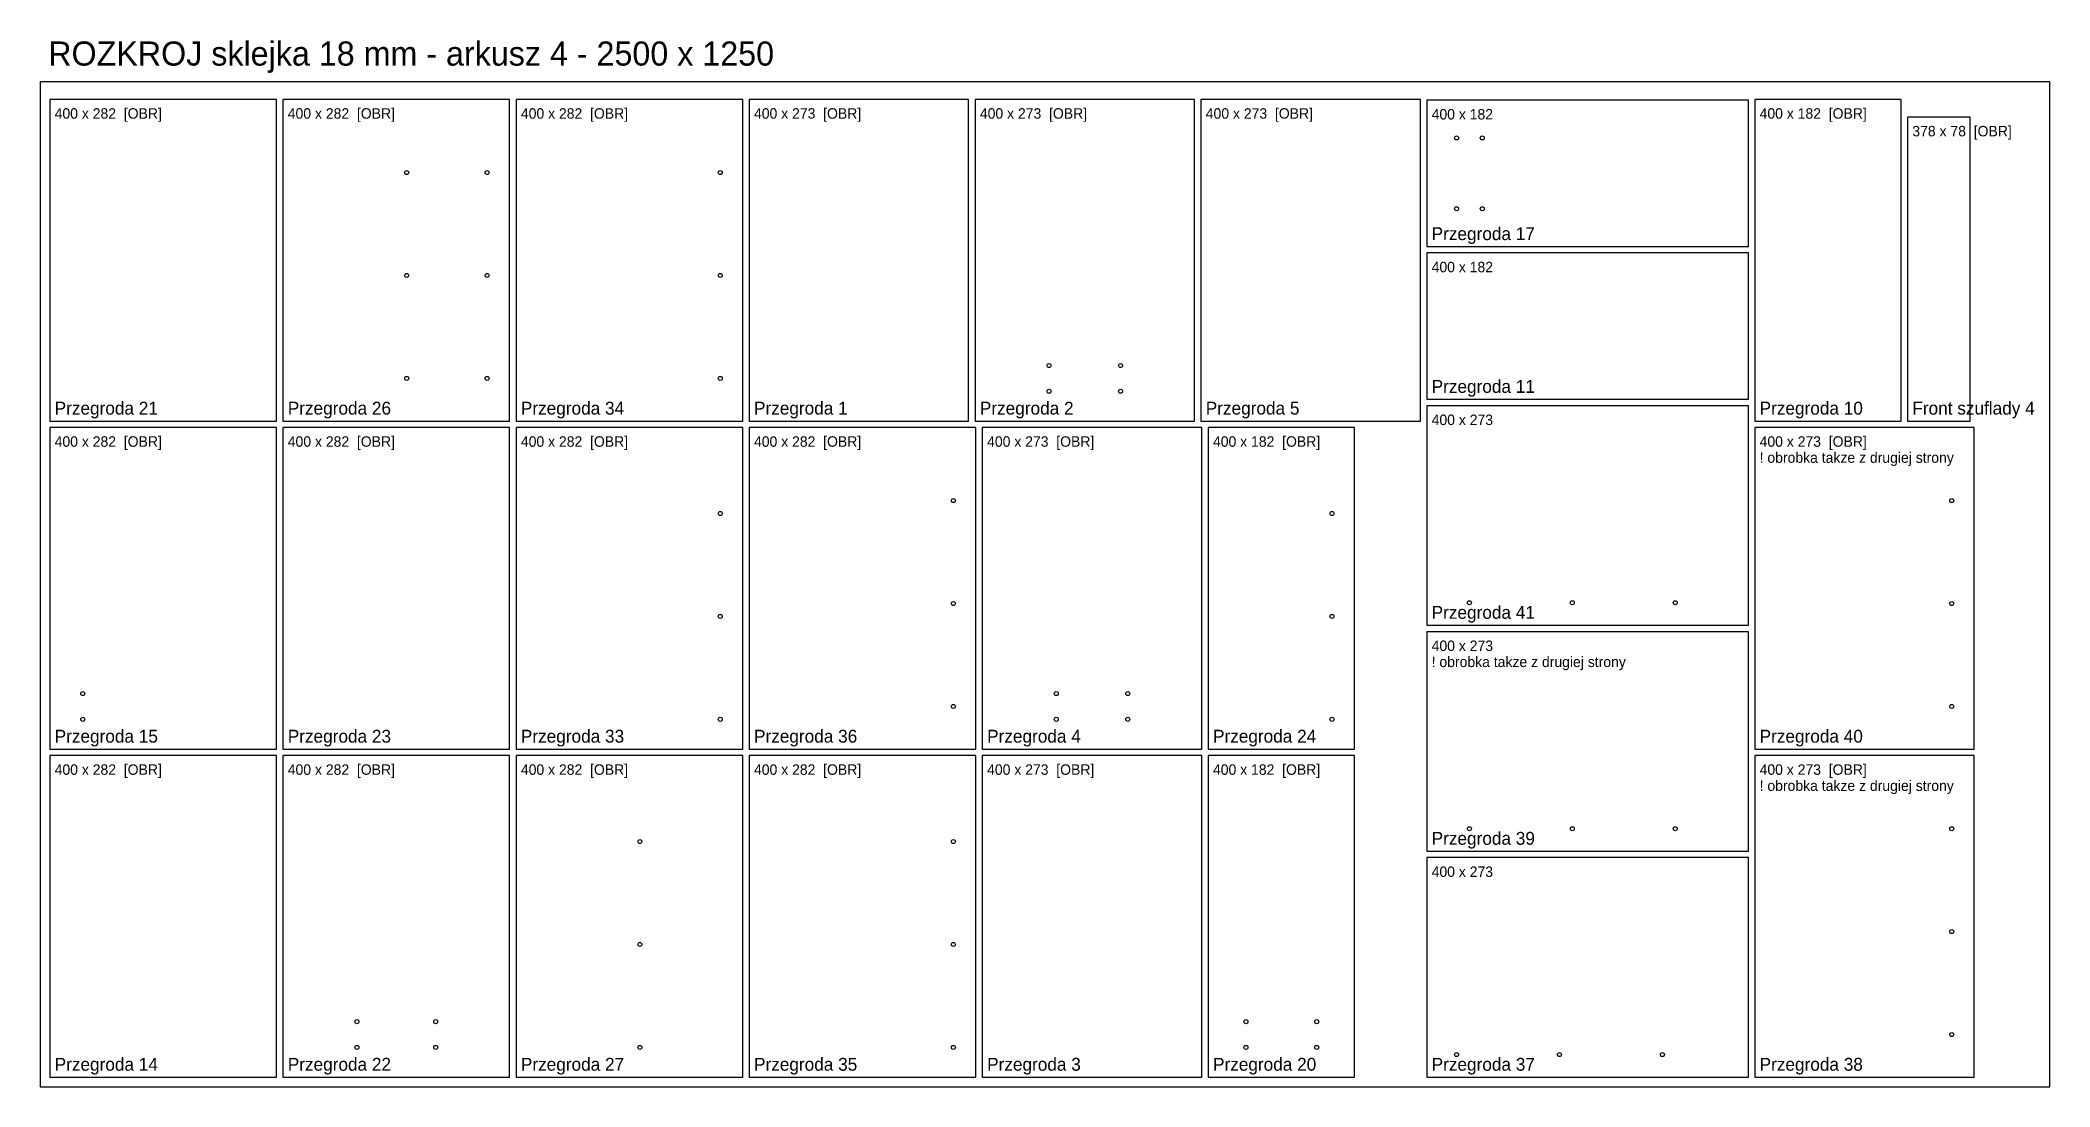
# Model space of a CAD drawing. Header units: metres. Extents: x 0 to 2500, y 0 to 1302.
import ezdxf

# ---------------------------------------------------------------- set-up
doc = ezdxf.new("R2010")
doc.units = ezdxf.units.M

msp = doc.modelspace()

# ---------------------------------------------------------------- linework, layer by layer
at = {"layer": 'ARKUSZ'}
for p, q in [((2500, 1250), (0, 1250)), ((0, 1250), (0, 0)), ((2500, 0), (2500, 1250)), ((0, 0), (2500, 0))]:
    msp.add_line(p, q, dxfattribs=at)
at = {"layer": 'OBRYS'}
for p, q in [((294, 1228), (12, 1228)), ((12, 1228), (12, 828)), ((294, 828), (294, 1228)), ((584, 1228), (302, 1228)), ((302, 1228), (302, 828)), ((584, 828), (584, 1228)), ((874, 1228), (592, 1228)), ((592, 1228), (592, 828)), ((874, 828), (874, 1228)), ((1155, 1228), (882, 1228)), ((882, 1228), (882, 828)), ((1155, 828), (1155, 1228)), ((1436, 1228), (1163, 1228)), ((1163, 1228), (1163, 828)), ((1436, 828), (1436, 1228)), ((1717, 1228), (1444, 1228)), ((1444, 1228), (1444, 828)), ((1717, 828), (1717, 1228)), ((2125, 1227), (1725, 1227)), ((1725, 1227), (1725, 1045)), ((2125, 1045), (2125, 1227)), ((2315, 1228), (2133, 1228)), ((2133, 1228), (2133, 828)), ((2315, 828), (2315, 1228)), ((2401, 1206), (2323, 1206)), ((2323, 1206), (2323, 828)), ((2401, 828), (2401, 1206)), ((1725, 1045), (2125, 1045)), ((2125, 1037), (1725, 1037)), ((1725, 1037), (1725, 855)), ((2125, 855), (2125, 1037)), ((1725, 855), (2125, 855)), ((12, 828), (294, 828)), ((302, 828), (584, 828)), ((592, 828), (874, 828)), ((882, 828), (1155, 828)), ((1163, 828), (1436, 828)), ((1444, 828), (1717, 828)), ((2125, 847), (1725, 847)), ((1725, 847), (1725, 574)), ((2125, 574), (2125, 847)), ((2133, 828), (2315, 828)), ((2323, 828), (2401, 828)), ((294, 820), (12, 820)), ((12, 820), (12, 420)), ((294, 420), (294, 820)), ((584, 820), (302, 820)), ((302, 820), (302, 420)), ((584, 420), (584, 820)), ((874, 820), (592, 820)), ((592, 820), (592, 420)), ((874, 420), (874, 820)), ((1164, 820), (882, 820)), ((882, 820), (882, 420)), ((1164, 420), (1164, 820)), ((1445, 820), (1172, 820)), ((1172, 820), (1172, 420)), ((1445, 420), (1445, 820)), ((1635, 820), (1453, 820)), ((1453, 820), (1453, 420)), ((1635, 420), (1635, 820)), ((2406, 820), (2133, 820)), ((2133, 820), (2133, 420)), ((2406, 420), (2406, 820)), ((1725, 574), (2125, 574)), ((2125, 566), (1725, 566)), ((1725, 566), (1725, 293)), ((2125, 293), (2125, 566)), ((12, 420), (294, 420)), ((294, 412), (12, 412)), ((12, 412), (12, 12)), ((294, 12), (294, 412)), ((302, 420), (584, 420)), ((584, 412), (302, 412)), ((302, 412), (302, 12)), ((584, 12), (584, 412)), ((592, 420), (874, 420)), ((874, 412), (592, 412)), ((592, 412), (592, 12)), ((874, 12), (874, 412)), ((882, 420), (1164, 420)), ((1164, 412), (882, 412)), ((882, 412), (882, 12)), ((1164, 12), (1164, 412)), ((1172, 420), (1445, 420)), ((1445, 412), (1172, 412)), ((1172, 412), (1172, 12)), ((1445, 12), (1445, 412)), ((1453, 420), (1635, 420)), ((1635, 412), (1453, 412)), ((1453, 412), (1453, 12)), ((1635, 12), (1635, 412)), ((2133, 420), (2406, 420)), ((2406, 412), (2133, 412)), ((2133, 412), (2133, 12)), ((2406, 12), (2406, 412)), ((1725, 293), (2125, 293)), ((2125, 285), (1725, 285)), ((1725, 285), (1725, 12)), ((2125, 12), (2125, 285)), ((12, 12), (294, 12)), ((302, 12), (584, 12)), ((592, 12), (874, 12)), ((882, 12), (1164, 12)), ((1172, 12), (1445, 12)), ((1453, 12), (1635, 12)), ((1725, 12), (2125, 12)), ((2133, 12), (2406, 12))]:
    msp.add_line(p, q, dxfattribs=at)
at = {"layer": 'WKRET_45'}
for centre in [(1762, 1180), (1794, 1180), (456, 1137), (556, 1137), (846, 1137), (1762, 1092), (1794, 1092), (456, 1009), (556, 1009), (846, 1009), (456, 881), (556, 881), (846, 881), (1255, 897), (1344, 897), (1255, 865), (1344, 865), (1136, 729), (2378, 729), (846, 713), (1607, 713), (1136, 601), (1778, 602), (1906, 602), (2034, 602), (2378, 601), (846, 585), (1607, 585), (53, 489), (1136, 473), (1264, 489), (1353, 489), (2378, 473), (53, 457), (846, 457), (1264, 457), (1353, 457), (1607, 457), (746, 305), (1136, 305), (1778, 321), (1906, 321), (2034, 321), (2378, 321), (746, 177), (1136, 177), (2378, 193), (394, 81), (492, 81), (1500, 81), (1588, 81), (394, 49), (492, 49), (746, 49), (1136, 49), (1500, 49), (1588, 49), (2378, 65), (1762, 40), (1890, 40), (2018, 40)]:
    msp.add_circle(centre, 2.5, dxfattribs=at)

# ---------------------------------------------------------------- texts
at = {"layer": 'OPIS'}
for s, height, p in [('ROZKROJ sklejka 18 mm - arkusz 4 - 2500 x 1250', 30, (10, 1270)), ('400 x 282  [OBR]', 13, (18, 1204)), ('400 x 282  [OBR]', 13, (308, 1204)), ('400 x 282  [OBR]', 13, (598, 1204)), ('400 x 273  [OBR]', 13, (888, 1204)), ('400 x 273  [OBR]', 13, (1169, 1204)), ('400 x 273  [OBR]', 13, (1450, 1204)), ('400 x 182', 13, (1731, 1203)), ('400 x 182  [OBR]', 13, (2139, 1204)), ('378 x 78  [OBR]', 13, (2329, 1182)), ('Przegroda 17', 16, (1731, 1053)), ('400 x 182', 13, (1731, 1013)), ('Przegroda 11', 16, (1731, 863)), ('Przegroda 21', 16, (18, 836)), ('Przegroda 26', 16, (308, 836)), ('Przegroda 34', 16, (598, 836)), ('Przegroda 1', 16, (888, 836)), ('Przegroda 2', 16, (1169, 836)), ('Przegroda 5', 16, (1450, 836)), ('Przegroda 10', 16, (2139, 836)), ('Front szuflady 4', 16, (2329, 836)), ('400 x 273', 13, (1731, 823)), ('400 x 282  [OBR]', 13, (18, 796)), ('400 x 282  [OBR]', 13, (308, 796)), ('400 x 282  [OBR]', 13, (598, 796)), ('400 x 282  [OBR]', 13, (888, 796)), ('400 x 273  [OBR]', 13, (1178, 796)), ('400 x 182  [OBR]', 13, (1459, 796)), ('400 x 273  [OBR]', 13, (2139, 796)), ('! obrobka takze z drugiej strony', 13, (2139, 776)), ('Przegroda 41', 16, (1731, 582)), ('400 x 273', 13, (1731, 542)), ('! obrobka takze z drugiej strony', 13, (1731, 522)), ('Przegroda 15', 16, (18, 428)), ('Przegroda 23', 16, (308, 428)), ('Przegroda 33', 16, (598, 428)), ('Przegroda 36', 16, (888, 428)), ('Przegroda 4', 16, (1178, 428)), ('Przegroda 24', 16, (1459, 428)), ('Przegroda 40', 16, (2139, 428)), ('400 x 282  [OBR]', 13, (18, 388)), ('400 x 282  [OBR]', 13, (308, 388)), ('400 x 282  [OBR]', 13, (598, 388)), ('400 x 282  [OBR]', 13, (888, 388)), ('400 x 273  [OBR]', 13, (1178, 388)), ('400 x 182  [OBR]', 13, (1459, 388)), ('400 x 273  [OBR]', 13, (2139, 388)), ('! obrobka takze z drugiej strony', 13, (2139, 368)), ('Przegroda 39', 16, (1731, 301)), ('400 x 273', 13, (1731, 261)), ('Przegroda 14', 16, (18, 20)), ('Przegroda 22', 16, (308, 20)), ('Przegroda 27', 16, (598, 20)), ('Przegroda 35', 16, (888, 20)), ('Przegroda 3', 16, (1178, 20)), ('Przegroda 20', 16, (1459, 20)), ('Przegroda 37', 16, (1731, 20)), ('Przegroda 38', 16, (2139, 20))]:
    msp.add_text(s, height=height, dxfattribs=at).set_placement(p)

doc.saveas('drawing.dxf')
